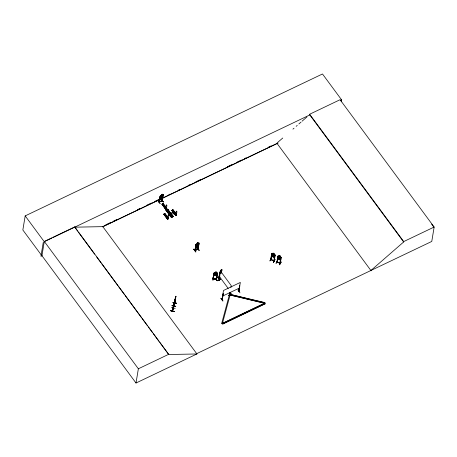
<?xml version="1.0" encoding="UTF-8"?>
<svg xmlns="http://www.w3.org/2000/svg" width="457" height="457" viewBox="0 0 457 457"><rect width="100%" height="100%" fill="white"/><g stroke="black" fill="none" stroke-linecap="round" stroke-linejoin="round"><path stroke-width="0.69" d="M173.243 308.052L172.438 311.04L172.695 310.577M173.414 308.149L173.174 308.384L173.289 307.875M172.603 311.046L174.283 302.06L172.58 311.086L173.243 307.898M175.031 299.564L173.837 305.922L174.78 302.991M174.603 303.014L175.574 297.307L175.248 299.141M174.814 302.785L174.003 305.893M173.763 304.425L173.837 304.031M173.94 304.076L173.694 305.265M175.242 299.449L175.597 297.496L174.882 300.775L175.26 299.369M173.254 307.218L174.077 303.854M175.854 296.679L175.854 296.245L175.545 298.524M166.159 205.324L166.011 205.97A0.84 0.36 -37.1 0 0 165.742 206.781L165.588 208.523L166.314 208.215L166.731 206.296A0.84 0.36 -37.1 0 0 166.708 205.627L166.479 205.056M165.617 208.558L165.742 206.781M167.519 218.572L167.673 216.829A0.84 0.36 -37.1 0 1 167.942 216.018C167.548 215.236 169.216 214.556 168.639 215.675A0.84 0.36 -37.1 0 1 168.662 216.344L168.216 218.229L167.49 218.537M171.626 213.887L171.438 216.555L172.483 216.041L173.112 213.162A1.257 0.543 -37.1 0 0 173.277 212.162A1.257 0.543 -37.1 0 0 171.792 212.888A1.257 0.543 -37.1 0 0 171.626 213.887L171.672 213.945A1.257 0.543 -37.1 0 1 171.838 212.945A1.257 0.543 -37.1 0 1 173.317 212.219A1.257 0.543 -37.1 0 1 173.152 213.213L173.112 213.162M175.574 214.727L175.699 212.951L175.574 214.727L176.345 214.447L176.305 214.899M163.806 205.719L163.949 206.147L164.28 205.827M164.28 205.987L163.852 205.724M165.902 215.664C165.103 216.555 166.925 215.653 165.702 215.773M169.456 212.494L169.256 212.853M174.214 212.208L173.946 211.859M172.432 310.983L173.466 305.11M173.814 305.847L174.854 299.981M238.971 291.583L239.799 285.848L238.623 291.732L240.365 282.42L223.467 290.486L222.119 299.438M222.085 299.643L222.091 299.466M238.697 291.715L239.005 291.36M238.645 291.589L238.897 291.469M162.275 200.509L159.07 202.103L159.493 201.84M161.275 195.39L160.161 196.127L159.105 202.211L159.116 201.851L161.875 200.629M162.206 200.417L161.978 200.674M162.241 200.732L159.185 202.194M162.269 200.732L163.28 194.636L162.246 194.928L162.395 194.196L162.281 194.888M196.082 244.729L195.242 250.482L196.082 244.729L194.825 250.522L198.064 248.916M194.95 250.425L195.248 250.259M195.276 250.276L194.899 250.619L195.95 244.535L199.092 243.073L198.018 249.168L194.945 250.607M197.835 249.065L198.03 248.802M341.225 101.808L341.556 99.792L322.488 73.977L25.186 215.893L22.85 229.991L41.924 255.811L44.3 241.445L74.731 226.918L168.753 354.518L196.87 353.969L196.653 353.672L431.768 241.439L434.15 227.043L340.082 99.712L309.652 114.239L309.583 114.65L403.651 241.982L370.901 270.493M43.266 242.33L40.947 256.308L42.021 255.794M77.656 231.202L74.731 226.918M160.184 196.95L159.413 202.103L160.287 196.327L159.082 202.057M162.418 194.225L161.355 194.688L161.264 195.413M161.378 194.722L160.521 197.196L160.95 197.504L162.532 196.236L162.749 194.939L162.264 194.956M160.064 203.514L158.065 200.692M162.241 200.4L161.944 200.88L162.612 196.373M162.892 195.213L163.178 195.076L162.818 195.116L162.001 200.852M162.206 200.606L163.103 194.979M162.572 205.039L163.623 204.525M162.989 203.691L166.771 208.62L166.422 208.798L162.698 203.885L163.006 203.645L161.944 204.205L165.594 209.209L162.058 204.205M161.275 199.246L163.292 201.903M163.292 205.93L164.331 205.467M168.273 217.875L167.182 218.629L168.273 217.875L168.65 218.372L168.519 218.714L164.691 213.802L168.342 218.8L168.679 218.635L164.908 213.659L163.857 214.173L167.496 219.223M102.585 226.341L196.916 353.952L136.009 383.023L138.362 368.782L44.3 241.445M164.234 214.67L165.274 214.207M165.371 208.529L166.257 208.095M164.486 215.001L165.537 214.487M166.028 208.889L166.382 208.278L166.348 208.735M171.466 214.327L167.525 209.129L165.954 209.9L171.683 217.338L166.577 210.523M166.371 207.861L166.748 208.358L166.411 208.798M165.577 216.447L166.616 215.978M166.896 211.151L168.456 210.448M167.525 209.129L167.102 209.477M168.524 213.31L170.09 212.614M168.29 218.292L167.936 218.903L168.325 218.332M168.536 218.606L168.193 217.915M170.941 216.589L172.575 215.453L173.054 216.612M172.289 210.826L173.329 210.363M172.329 215.453L173.18 216.595L171.638 217.201M172.54 211.157L173.58 210.694M172.86 209.952L171.815 210.471L175.551 215.378L176.739 214.784L172.963 209.814M172.438 216.475L172.06 216.995L172.118 216.315L172.643 216.144M173.18 216.595L172.575 215.453M172.546 216.761L172.597 216.075M173.626 212.602L174.671 212.134M175.728 212.985A0.84 0.36 -37.1 0 1 175.996 212.174L176.116 211.488M175.705 215.196L175.528 215.384M176.134 214.436L175.951 215.013L176.276 214.859M176.213 214.264L176.591 214.761M176.271 214.384L176.716 212.505A0.84 0.36 -37.1 0 0 176.693 211.831L176.528 211.185M170.644 310.771L174.351 311.503L170.638 310.8M171.495 307.63L175.185 308.366M173.174 308.384L174.397 302.014L173.357 308.361M174.283 302.06L173.334 308.355M174.797 303.02L174.557 303.248L175.631 297.61M172.026 305.642L175.739 306.367L172.021 305.67M176.545 303.362L172.895 302.38L176.573 303.237M193.694 249.265L195.87 251.938L193.848 249.105M195.984 244.524L195.693 248.368L198.115 247.18L198.527 246.3M197.087 243.827L197.178 243.101L198.184 242.598L198.052 243.364L198.538 243.347L198.104 245.997L196.533 247.277L196.104 246.974L196.527 244.306L197.167 243.124M197.144 244.535L197.761 244.232M197.064 247.654L199.218 250.345L197.058 247.574M198.012 244.021L196.961 244.495L197.99 243.992L197.864 244.752L198.567 244.386L195.773 245.946M197.944 248.808L197.732 249.282L198.195 246.032M197.79 249.254L198.606 243.524L198.966 243.484L198.681 243.621M194.882 250.476L197.961 249.025L198.898 243.387M198.892 244.449L198.527 244.386L198.869 244.421L198.584 246.317L198.092 247.168L195.693 248.368L195.499 247.785M199.041 250.425L197.036 247.574M212.779 277.445L212.962 280.461M213.288 278.959L214.184 273.32L213.847 273.315L212.996 278.89M216.561 272.086L216.407 272.835L216.984 273.075L216.767 274.371L216.058 274.92L214.91 274.908L214.384 274.343L214.601 273.052L215.258 272.823L215.367 272.098L216.567 272.121L215.333 272.075L215.218 272.766L213.945 273L213.636 274.897L213.905 275.588L216.795 275.622L217.332 274.937M216.247 278.959L216.578 278.753M217.189 273.457L217.521 273.355L217.184 273.349L216.252 278.89M212.956 279.078L216.595 279.101L217.521 273.355M216.584 279.113L217.641 273.035L216.452 272.812M217.229 277.171L220.32 279.107M216.532 277.485L216.767 280.495M217.401 280.798L220.571 279.147L217.401 280.667M219.063 277.936L219.886 272.218L218.749 278.033M219.994 272.286L218.846 278.17L219.903 272.052L221.445 269.521L221.285 272.829M219.149 280.358L220.445 271.018L231.225 285.614L230.916 287.493M220.428 272.561L220.64 271.264L221.514 270.184L221.045 272.029M220.337 273.115L220.291 271.669L221.474 269.539M219.257 280.307L219.72 277.353M221.445 269.521L221.302 270.264L222.022 269.676L221.359 272.503M221.079 271.812L221.285 270.453L220.811 271.504L220.337 271.532L220.645 271.824L220.051 273.172L220.771 271.801L221.034 272.024M221.388 271.509L221.594 270.258M221.371 272.543L221.788 270.036M221.377 273.235L221.799 269.744M220.971 298.135L222.987 300.883M222.319 299.524L223.187 293.777L222.005 299.661L222.302 299.181M223.187 293.777L222.285 299.398M221.702 323.339L222.445 323.333L264.689 303.168L264.849 302.58L230.248 294.422L222.416 323.51L222.81 324.042L265.054 303.876L264.689 303.168L229.38 294.834L221.702 323.339L222.416 323.51L264.66 303.339L264.849 302.58M222.416 323.51L222.81 324.042M228.334 295.582L231.408 293.817M229.38 294.834L264.66 303.339L265.054 303.876M230.202 292.383L229.745 294.708L229.797 292.868M229.911 292.817L229.677 294.365M229.671 294.668L230.094 292.44M229.722 294.194L229.831 294.628L229.66 294.148M230.248 294.422L250.979 299.495M237.931 290.035L239.999 292.846M238.708 291.732L239.514 285.985M271.321 258.091L269.967 260.821M271.761 253.572L270.698 259.627L274.126 261.067L275.131 255.006L272.138 253.509L271.744 253.601L270.841 259.513M271.978 254.115L271.721 253.886L272.029 254.018L271.132 259.656M272.943 253.869L273.04 253.109L274.166 253.589L273.989 254.321L274.514 254.789L274.303 256.086L273.646 256.4L272.595 255.954L272.126 255.16L272.338 253.864L272.943 253.869L272.155 253.475M274.714 255.28L275.08 255.314L274.714 255.28L273.812 260.947M275.097 254.995L274.097 261.078M274.943 259.519L273.572 262.467M277.593 260.467L276.097 263.243M277.153 262.169L278.142 256.434L277.827 256.303L278.085 256.531M279.187 255.554L279.056 256.274L278.456 256.268L278.239 257.565L278.707 258.359L279.758 258.805L280.415 258.491L280.278 255.994L279.153 255.514L279.021 256.24L277.856 256.006L276.862 262.084L280.21 263.449M281.221 262.095L279.553 264.694M280.472 260.09L279.918 263.363L280.832 257.679L281.198 257.714L280.832 257.679M278.256 255.914L281.249 257.411L280.244 263.461L279.958 263.141M403.651 241.982L403.72 241.57L309.652 114.239M173.294 307.23L174.128 303.888M175.025 299.592L175.894 296.256M175.065 300.58L174.9 300.929M175.728 306.396L172.06 305.527L175.734 306.361M173.837 304.031L174.203 302.688L173.951 304.213M175.111 299.632L175.231 298.564M173.928 304.322L173.483 305.967L173.906 303.739M172.923 302.328L176.562 303.305M166.159 208.535L166.068 208.146L166.251 208.432M168.016 218.16L168.107 218.32M168.073 218.566L167.982 218.257M172.266 216.475L172.438 216.258M176.202 214.721L175.974 214.476M219.029 280.004L219.086 279.798M229.865 294.422L229.511 294.451M172.049 215.95L172.238 216.367M220.988 272.366L221.434 271.407M219.109 277.753L218.76 277.879L218.96 277.633M176.122 214.63L176.373 214.487M196.699 245.638L197.35 244.724L198.132 244.975L197.584 244.478C200.206 241.667 195.265 245.603 197.156 244.678L196.367 245.752M161.635 195.956L162.583 194.962L161.795 196.076L162.344 196.567L161.561 196.321L160.55 197.424L161.367 196.276L160.847 195.79L161.624 195.95M159.887 197.967L160.081 198.555L162.526 197.39L163.303 194.665L162.978 194.596M198.784 244.935L198.292 245.786L195.847 246.929L195.676 246.374M276.902 261.861L280.261 263.352M276.057 263.323L277.61 260.467M279.513 264.803L281.055 261.912L279.547 264.797M269.956 260.947L271.515 258.062M274.166 253.589L273.058 253.178M274.034 254.309L275.08 255.029M274.326 257.394L271.681 256.268L271.452 255.434L271.664 256.303L274.309 257.422L274.811 256.897M274.074 260.861L273.886 260.81M273.789 260.936L273.92 260.604L271.081 259.576M274.977 259.639L273.435 262.409L274.96 259.53M279.153 255.514L280.261 256.023L280.107 256.725L280.872 257.023M280.941 259.273L280.415 259.833C279.078 260.816 276.748 256.645 277.81 258.696M280.421 259.827L277.799 258.673M174.723 303.219L175.859 296.644M212.871 278.953L216.669 278.896M166.142 205.433L166.417 205.147M172.26 216.418L172.192 216.378M158.036 200.789L160.093 203.422M166.097 208.272L166.257 208.358M194.859 250.299L197.744 249.259M198.321 244.638L197.71 245.443L196.738 245.906L196.31 245.598M215.681 273.589L214.761 273L215.401 273.806L214.459 274.623L215.635 273.96L216.589 274.646L215.91 273.812L216.824 273.023L215.693 273.577M164.263 206.004L163.829 206.05M169.341 212.796L169.319 212.248L168.719 212.299M221.314 269.841L220.851 270.555L221.274 270.07M220.188 271.601L221.816 269.71M219.914 276.942L218.903 278.13M195.825 245.963L196.898 245.226L196.321 245.677M160.556 195.75L160.184 196.156L160.081 198.555M273.269 254.892L274.394 254.686L273.549 255.177L274.16 256.314L273.297 255.229L272.212 255.492L273.086 254.977L272.509 253.886L273.332 254.892M165.571 209.215L166.776 208.615M166.748 210.437L171.918 217.224L171.375 217.486L165.805 210.117L166.12 209.969M164.617 213.899C165.8 213.276 163.132 214.522 164.132 214.133M171.826 210.471L172.106 210.3L175.888 215.207L171.906 210.374L173.02 209.872L172.655 210.054L176.459 214.87M167.473 219.229L167.845 219.046M167.753 219.069L163.966 214.219M172.655 216.858L167.502 210.06L172.632 216.858L173.077 216.567M171.952 210.409L175.894 215.201M176.368 214.967L176.665 214.773L172.946 209.86M172.74 209.986L176.648 214.807M212.945 278.747L213.333 278.861M212.951 278.936L216.624 278.993M174.683 302.711L174.557 303.248M277.376 142.693L282.746 138.02M292.943 129.137L294.017 128.206M296.165 126.332L297.239 125.401M298.849 123.996L300.997 122.128M302.071 121.196L306.898 116.986M221.942 299.541L222.308 299.249M162.709 203.885L166.571 208.723M163.058 203.708L166.639 208.689M165.851 209.055L162.149 204.108M165.92 209.049L162.201 204.136M166.028 210.02L171.518 217.378M172.763 216.755L167.308 209.38M163.772 214.316L164.052 214.144L167.839 219.052L167.548 219.166M168.33 218.812L164.691 213.802M171.598 217.383L165.942 209.974M166.245 209.826L171.918 217.224M172.746 216.767L167.199 209.386M222.822 301.049L220.794 298.312M195.83 251.944L193.831 249.185M163.8 205.759L164.194 205.764M173.957 211.82L173.7 212.151L174.18 212.219M270.733 259.422L274.183 260.97M166.388 205.107L166.679 205.039M166.417 208.323L166.171 208.552M165.697 208.872L165.737 209.135M166.748 208.358L165.748 209.026M171.466 216.332L172.512 215.818M171.392 216.498L172.483 216.041M175.545 214.693L176.242 214.35M167.599 218.886L163.857 214.173M173.14 216.195L172.969 216.549L172.403 215.807M172.015 216.932L172.495 216.692M196.836 245.426L197.801 244.952L196.83 245.352M217.383 280.752L220.542 279.216M228.254 295.473L231.402 293.925M44.889 241.41L51.864 238.08M53.132 237.474L309.806 114.953M340.288 100.397L341.556 99.792M160.567 195.767L162.96 194.625M160.361 196.419L160.001 196.464M160.059 198.527L162.526 197.39M105.801 224.804L110.303 222.656M113.519 221.119L116.729 219.589M137.306 209.763L139.882 208.535M146.954 205.159L151.456 203.011M154.666 201.474L159.167 199.326M168.816 194.722L170.101 194.111M178.458 190.118L179.744 189.506M188.107 185.513L190.678 184.291M195.819 181.835L200.32 179.687M227.329 166.794L231.83 164.646M236.972 162.189L241.473 160.041M244.689 158.505L245.975 157.893M268.482 147.148L271.052 145.92M277.062 143.458L102.808 226.638L74.691 227.186M102.579 226.855L278.136 143.052M162.252 200.543L161.852 200.772M163.252 202.023L161.27 199.166L163.298 201.983M196.15 244.826L195.79 244.866M222.536 296.125L239.434 288.059M222.839 323.864L265.083 303.699M403.72 241.57L434.15 227.043M138.362 368.782L168.799 354.255M176.436 211.225L176.779 211.271L176.693 211.831M168.387 215.07L168.696 215.076M276.931 261.735L277.239 261.867M270.824 259.325L271.132 259.456M168.85 212.791L169.267 212.791M271.778 253.629L272.172 253.509M197.898 244.712L198.315 244.701M217.641 273.069L213.945 273M214.19 273.429L213.847 273.315M213.316 278.81L216.235 278.839M165.931 216.132L165.64 215.898M165.937 209.038L162.018 204.222M164.943 213.733L168.542 218.703M168.684 218.629L167.559 219.132L163.835 214.253M198.749 243.033L199.092 243.073M280.027 263.015L280.312 263.123M252.361 299.821L264.82 302.757M175.557 298.501L174.825 301.409L175.094 300.42M175.385 299.055L175.208 299.729M216.761 280.592L216.561 277.365L216.727 280.609M216.23 279.113L216.241 278.781M277.268 261.941L280.295 263.146M277.742 256.668L281.124 258.096M219.606 273.954L219.68 274.371M168.753 212.791L168.622 212.488M172.746 209.957L176.505 214.904M172.095 210.311L175.756 215.276M171.798 214.899L167.508 209.197L171.695 214.996M163.006 203.645L166.754 208.632M162.772 203.822L166.434 208.792M276.839 143.161L371.124 270.79M219.509 276.656L228.22 288.447M195.642 246.392L195.847 246.929M78.501 232.345L94.605 254.143M96.724 257.011L100.957 262.746M101.808 263.895L117.906 285.688M118.757 286.836L124.264 294.291M125.109 295.439L141.213 317.238M142.058 318.38L147.565 325.841M148.416 326.983L152.655 332.725M153.501 333.867L159.007 341.328M159.853 342.47L168.753 354.518M25.186 215.893L44.255 241.713M41.941 255.692L136.009 383.023M431.654 224.124L433.676 226.9M161.258 195.653L161.041 196.944L162.012 196.481L162.229 195.19L161.258 195.653M161.567 194.762L162.189 194.459L161.567 194.762M162.332 204.656L163.383 204.142L162.332 204.656M162.96 205.49L164.012 204.976L162.96 205.49M163.669 206.433L164.72 205.918L163.669 206.433M164.863 215.504L165.914 214.99L164.863 215.504M165.2 215.944L166.245 215.43L165.2 215.944M166.519 210.648L168.09 209.877L166.519 210.648M167.462 211.894L169.033 211.123L167.462 211.894M167.959 212.562L169.536 211.791L167.959 212.562M172.917 211.66L173.968 211.145L172.917 211.66M173.249 212.099L174.3 211.585L173.249 212.099M197.047 244.055L196.624 246.723L197.584 246.249L198.018 243.592L197.047 244.055M197.355 243.164L197.978 242.867L197.355 243.164M215.218 273.058L215.001 274.349L216.15 274.36L216.367 273.069L215.218 273.058M215.555 272.246L216.258 272.486L215.555 272.246M272.903 254.103L272.686 255.4L273.737 255.846L273.954 254.549L272.903 254.103M273.223 253.372L273.863 253.892L273.223 253.372M279.016 256.508L278.799 257.805L279.85 258.251L280.067 256.954L279.016 256.508M279.336 255.777L279.975 256.297L279.336 255.777M170.678 310.629L174.346 311.508L170.678 310.629M197.99 246.38L197.196 246.174L196.184 247.266L197.001 246.129L196.487 245.649L197.23 245.872L198.212 244.803L197.43 245.923L197.99 246.38"/></g></svg>
